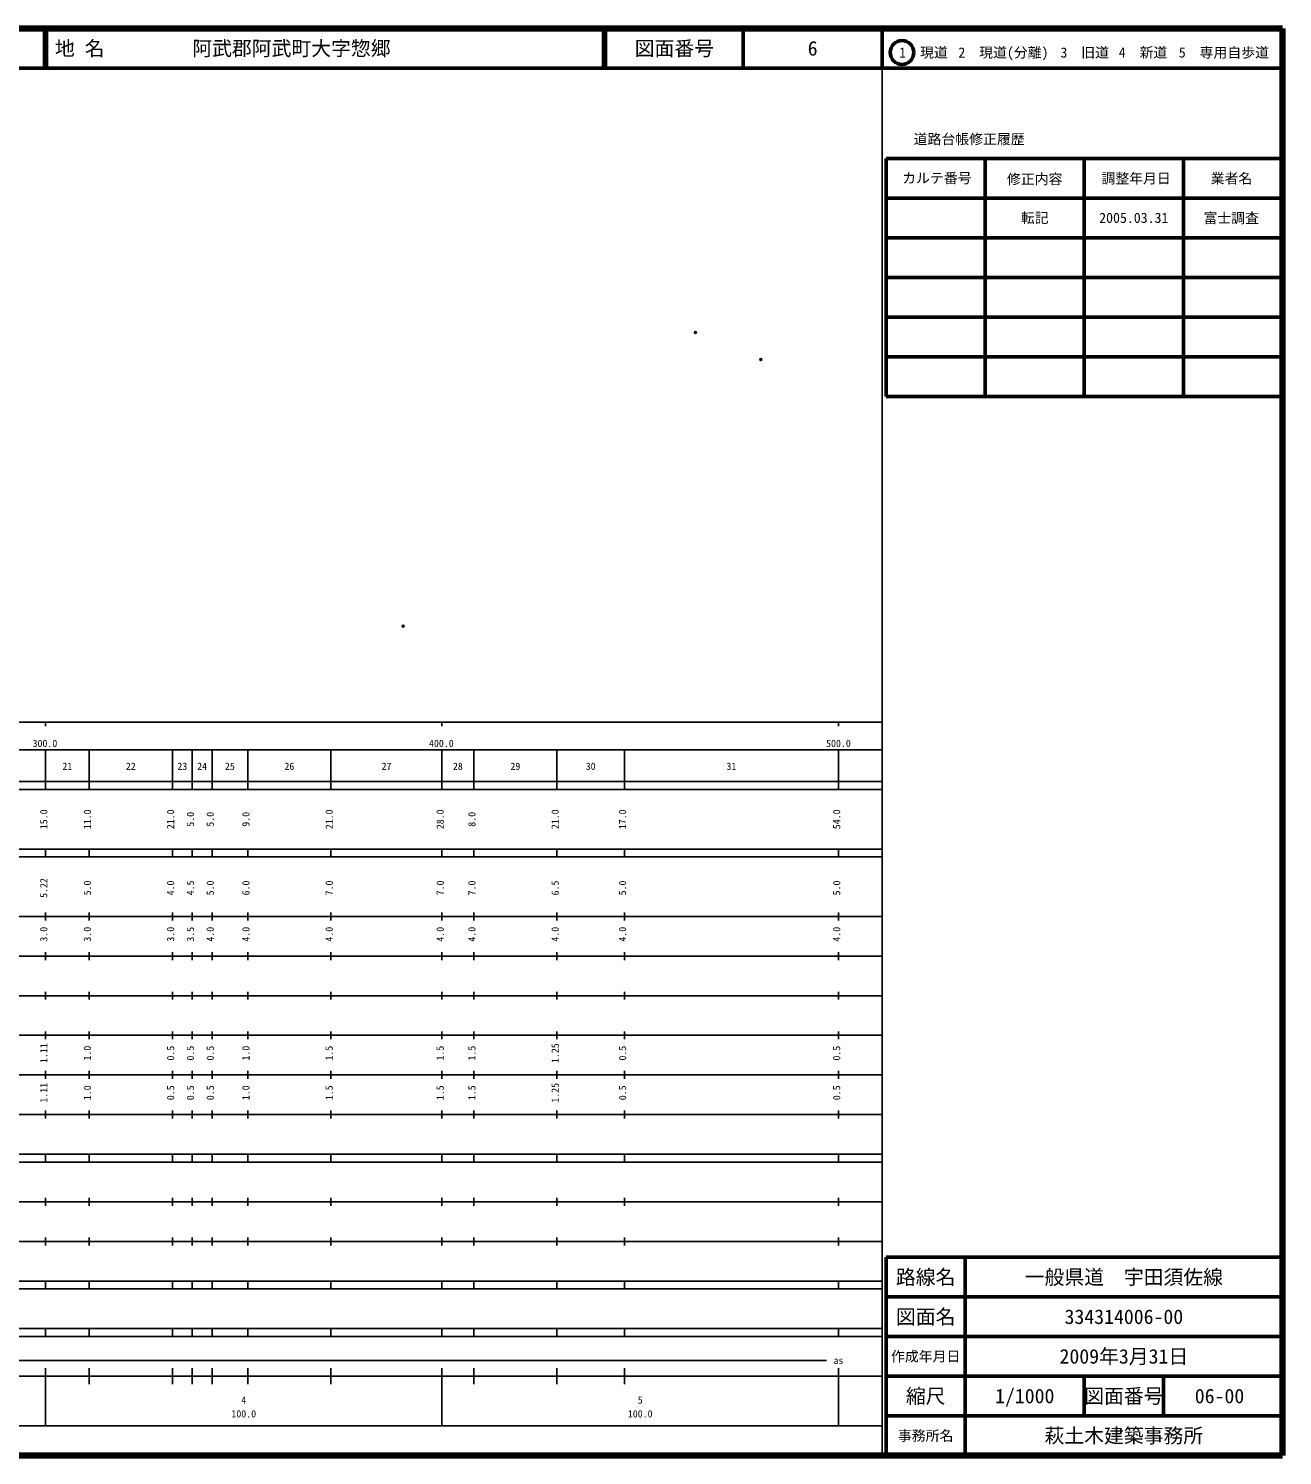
# Model space of a CAD drawing. Units: millimetres on the paper. Extents: x 40 to 680, y 20 to 380.
# Drawn here: x 363.7 to 680, y 20 to 380 of the extents above; entities that cross this region are included whole.
import ezdxf
from ezdxf.enums import TextEntityAlignment as Align

# ---------------------------------------------------------------- set-up
doc = ezdxf.new("R2010")
doc.units = ezdxf.units.MM
doc.header["$PDMODE"] = 32
doc.header["$PDSIZE"] = 0.5
doc.layers.add('M-OTRS', color=6, linetype='Continuous')
doc.layers.add('M-TTL-TXT', color=7, linetype='Continuous')
for name, color, linetype, lineweight in [('M-TTL', 2, 'Continuous', 140), ('M-TTL-BAND', 7, 'Continuous', 25), ('M-TTL-FRAM', 2, 'Continuous', 50), ('M-TTL-LINE', 7, 'Continuous', 50)]:
    doc.layers.add(name, color=color, linetype=linetype, lineweight=lineweight)
doc.styles.add('ＭＳ ゴシック', font='')
doc.styles.get('ＭＳ ゴシック').set_extended_font_data('MS Gothic')

msp = doc.modelspace()

# ---------------------------------------------------------------- linework, layer by layer
at = {"layer": 'M-OTRS'}
for p in [(531.907, 303.332), (548.417, 296.498), (458.23, 229.208)]:
    msp.add_point(p, dxfattribs=at)
at = {"layer": 'M-TTL'}
for p, q in [((680, 380), (40, 380)), ((680, 20), (680, 380)), ((40, 20), (680, 20))]:
    msp.add_line(p, q, dxfattribs=at)
at = {"layer": 'M-TTL-BAND'}
for p, q in [((579, 20), (579, 370)), ((40, 205), (579, 205)), ((368, 205), (368, 204)), ((468, 205), (468, 204)), ((568, 205), (568, 204)), ((68, 198), (579, 198)), ((368, 188), (368, 198)), ((379, 188), (379, 198)), ((400, 188), (400, 198)), ((405, 188), (405, 198)), ((410, 188), (410, 198)), ((419, 188), (419, 198)), ((440, 188), (440, 198)), ((468, 188), (468, 198)), ((476, 188), (476, 198)), ((497, 188), (497, 198)), ((514, 188), (514, 198)), ((568, 188), (568, 198)), ((40, 190), (579, 190)), ((40, 188), (579, 188)), ((40, 173), (579, 173)), ((368, 171), (368, 173)), ((379, 171), (379, 173)), ((400, 171), (400, 173)), ((405, 171), (405, 173)), ((410, 171), (410, 173)), ((419, 171), (419, 173)), ((440, 171), (440, 173)), ((468, 171), (468, 173)), ((476, 171), (476, 173)), ((497, 171), (497, 173)), ((514, 171), (514, 173)), ((568, 171), (568, 173)), ((40, 171), (579, 171)), ((40, 156), (579, 156)), ((368, 155), (368, 157)), ((379, 155), (379, 157)), ((400, 155), (400, 157)), ((405, 155), (405, 157)), ((410, 155), (410, 157)), ((419, 155), (419, 157)), ((440, 155), (440, 157)), ((468, 155), (468, 157)), ((476, 155), (476, 157)), ((497, 155), (497, 157)), ((514, 155), (514, 157)), ((568, 155), (568, 157)), ((46, 146), (579, 146)), ((368, 145), (368, 147)), ((379, 145), (379, 147)), ((400, 145), (400, 147)), ((405, 145), (405, 147)), ((410, 145), (410, 147)), ((419, 145), (419, 147)), ((440, 145), (440, 147)), ((468, 145), (468, 147)), ((476, 145), (476, 147)), ((497, 145), (497, 147)), ((514, 145), (514, 147)), ((568, 145), (568, 147)), ((368, 135), (368, 137)), ((379, 135), (379, 137)), ((400, 135), (400, 137)), ((405, 135), (405, 137)), ((410, 135), (410, 137)), ((419, 135), (419, 137)), ((440, 135), (440, 137)), ((468, 135), (468, 137)), ((476, 135), (476, 137)), ((497, 135), (497, 137)), ((514, 135), (514, 137)), ((568, 135), (568, 137)), ((52, 136), (579, 136)), ((46, 126), (579, 126)), ((368, 125), (368, 127)), ((379, 125), (379, 127)), ((400, 125), (400, 127)), ((405, 125), (405, 127)), ((410, 125), (410, 127)), ((419, 125), (419, 127)), ((440, 125), (440, 127)), ((468, 125), (468, 127)), ((476, 125), (476, 127)), ((497, 125), (497, 127)), ((514, 125), (514, 127)), ((568, 125), (568, 127)), ((52, 116), (579, 116)), ((368, 115), (368, 117)), ((379, 115), (379, 117)), ((400, 115), (400, 117)), ((405, 115), (405, 117)), ((410, 115), (410, 117)), ((419, 115), (419, 117)), ((440, 115), (440, 117)), ((468, 115), (468, 117)), ((476, 115), (476, 117)), ((497, 115), (497, 117)), ((514, 115), (514, 117)), ((568, 115), (568, 117)), ((46, 106), (579, 106)), ((368, 105), (368, 107)), ((379, 105), (379, 107)), ((400, 105), (400, 107)), ((405, 105), (405, 107)), ((410, 105), (410, 107)), ((419, 105), (419, 107)), ((440, 105), (440, 107)), ((468, 105), (468, 107)), ((476, 105), (476, 107)), ((497, 105), (497, 107)), ((514, 105), (514, 107)), ((568, 105), (568, 107)), ((40, 96), (579, 96)), ((40, 94), (579, 94)), ((368, 94), (368, 96)), ((379, 94), (379, 96)), ((400, 94), (400, 96)), ((405, 94), (405, 96)), ((410, 94), (410, 96)), ((419, 94), (419, 96)), ((440, 94), (440, 96)), ((468, 94), (468, 96)), ((476, 94), (476, 96)), ((497, 94), (497, 96)), ((514, 94), (514, 96)), ((568, 94), (568, 96)), ((49, 84), (579, 84)), ((368, 83), (368, 85)), ((379, 83), (379, 85)), ((400, 83), (400, 85)), ((405, 83), (405, 85)), ((410, 83), (410, 85)), ((419, 83), (419, 85)), ((440, 83), (440, 85)), ((468, 83), (468, 85)), ((476, 83), (476, 85)), ((497, 83), (497, 85)), ((514, 83), (514, 85)), ((568, 83), (568, 85)), ((40, 74), (579, 74)), ((368, 73), (368, 75)), ((379, 73), (379, 75)), ((400, 73), (400, 75)), ((405, 73), (405, 75)), ((410, 73), (410, 75)), ((419, 73), (419, 75)), ((440, 73), (440, 75)), ((468, 73), (468, 75)), ((476, 73), (476, 75)), ((497, 73), (497, 75)), ((514, 73), (514, 75)), ((568, 73), (568, 75)), ((40, 64), (579, 64)), ((40, 62), (579, 62)), ((368, 62), (368, 64)), ((379, 62), (379, 64)), ((400, 62), (400, 64)), ((405, 62), (405, 64)), ((410, 62), (410, 64)), ((419, 62), (419, 64)), ((440, 62), (440, 64)), ((468, 62), (468, 64)), ((476, 62), (476, 64)), ((497, 62), (497, 64)), ((514, 62), (514, 64)), ((568, 62), (568, 64)), ((40, 52), (579, 52)), ((368, 50), (368, 52)), ((379, 50), (379, 52)), ((400, 50), (400, 52)), ((405, 50), (405, 52)), ((410, 50), (410, 52)), ((419, 50), (419, 52)), ((440, 50), (440, 52)), ((468, 50), (468, 52)), ((476, 50), (476, 52)), ((497, 50), (497, 52)), ((514, 50), (514, 52)), ((568, 50), (568, 52)), ((40, 50), (579, 50)), ((71, 44), (565, 44)), ((40, 40), (579, 40)), ((368, 27.5), (368, 42)), ((379, 38), (379, 42)), ((400, 38), (400, 42)), ((405, 38), (405, 42)), ((410, 38), (410, 42)), ((419, 38), (419, 42)), ((440, 38), (440, 42)), ((468, 27.5), (468, 42)), ((476, 38), (476, 42)), ((497, 38), (497, 42)), ((514, 38), (514, 42)), ((568, 27.5), (568, 42)), ((68, 27.5), (579, 27.5))]:
    msp.add_line(p, q, dxfattribs=at)
at = {"layer": 'M-TTL-FRAM'}
for p, q in [((580, 347.197), (580, 287.197)), ((580, 347.197), (680, 347.197)), ((580, 287.197), (680, 287.197)), ((680, 70), (580, 70)), ((580, 70), (580, 20))]:
    msp.add_line(p, q, dxfattribs=at)
at = {"layer": 'M-TTL-LINE'}
for p, q in [((367.75, 380), (367.75, 370)), ((368.25, 380), (368.25, 370)), ((508.747, 380), (508.747, 370)), ((509.247, 380), (509.247, 370)), ((543.997, 380), (543.997, 370)), ((579, 380), (579, 370)), ((40, 370), (680, 370)), ((605, 347.197), (605, 287.197)), ((630, 347.197), (630, 287.197)), ((655, 347.197), (655, 287.197)), ((580, 337.197), (680, 337.197)), ((580, 327.197), (680, 327.197)), ((580, 317.197), (680, 317.197)), ((580, 307.197), (680, 307.197)), ((580, 297.197), (680, 297.197)), ((600, 70), (600, 20)), ((680, 60), (580, 60)), ((680, 50), (580, 50)), ((680, 40), (580, 40)), ((630, 40), (630, 30)), ((650, 40), (650, 30)), ((680, 30), (580, 30))]:
    msp.add_line(p, q, dxfattribs=at)
msp.add_circle((584.031, 373.958), 3, dxfattribs=at)

# ---------------------------------------------------------------- texts
at = {"layer": 'M-TTL-BAND', "style": 'ＭＳ ゴシック'}
for s, p in [('300.0', (367.844, 198.195)), ('400.0', (467.844, 198.195)), ('500.0', (568, 198.195)), ('21', (373.5, 192.405)), ('22', (389.5, 192.405)), ('23', (402.5, 192.405)), ('24', (407.5, 192.405)), ('25', (414.5, 192.405)), ('26', (429.5, 192.405)), ('27', (454, 192.405)), ('28', (472, 192.405)), ('29', (486.5, 192.405)), ('30', (505.5, 192.405)), ('31', (541, 192.405)), ('as', (568, 42.5)), ('4', (418, 32.523)), ('5', (518, 32.523)), ('100.0', (418, 29.033)), ('100.0', (518, 29.033))]:
    msp.add_text(s, height=1.833, dxfattribs=at).set_placement(p, align=Align.BOTTOM_CENTER)
for s, p in [('15.0', (369, 180.5)), ('11.0', (380, 180.5)), ('21.0', (401, 180.5)), ('5.0', (406, 180.5)), ('5.0', (411, 180.5)), ('9.0', (420, 180.5)), ('21.0', (441, 180.5)), ('28.0', (469, 180.5)), ('8.0', (477, 180.5)), ('21.0', (498, 180.5)), ('17.0', (515, 180.5)), ('54.0', (569, 180.5)), ('5.22', (369, 163.174)), ('5.0', (380, 163.174)), ('4.0', (401, 163.174)), ('4.5', (406, 163.174)), ('5.0', (411, 163.174)), ('6.0', (420, 163.174)), ('7.0', (441, 163.174)), ('7.0', (469, 163.174)), ('7.0', (477, 163.174)), ('6.5', (498, 163.174)), ('5.0', (515, 163.174)), ('5.0', (569, 163.174)), ('3.0', (369, 151.5)), ('3.0', (380, 151.5)), ('3.0', (401, 151.5)), ('3.5', (406, 151.5)), ('4.0', (411, 151.5)), ('4.0', (420, 151.5)), ('4.0', (441, 151.5)), ('4.0', (469, 151.5)), ('4.0', (477, 151.5)), ('4.0', (498, 151.5)), ('4.0', (515, 151.5)), ('4.0', (569, 151.5)), ('1.11', (369, 121.5)), ('1.0', (380, 121.5)), ('0.5', (401, 121.5)), ('0.5', (406, 121.5)), ('0.5', (411, 121.5)), ('1.0', (420, 121.5)), ('1.5', (441, 121.5)), ('1.5', (469, 121.5)), ('1.5', (477, 121.5)), ('1.25', (498, 121.5)), ('0.5', (515, 121.5)), ('0.5', (569, 121.5)), ('1.11', (369, 111.5)), ('1.0', (380, 111.5)), ('0.5', (401, 111.5)), ('0.5', (406, 111.5)), ('0.5', (411, 111.5)), ('1.0', (420, 111.5)), ('1.5', (441, 111.5)), ('1.5', (469, 111.5)), ('1.5', (477, 111.5)), ('1.25', (498, 111.5)), ('0.5', (515, 111.5)), ('0.5', (569, 111.5))]:
    msp.add_text(s, height=1.833, rotation=90, dxfattribs=at).set_placement(p, align=Align.BOTTOM_CENTER)
at = {"layer": 'M-TTL-TXT', "style": 'ＭＳ ゴシック'}
for s, p in [('地 名', (370.38, 375)), ('阿武郡阿武町大字惣郷', (405.024, 375))]:
    msp.add_text(s, height=3.666, dxfattribs=at).set_placement(p, align=Align.MIDDLE_LEFT)
for s, height, p in [('図面番号', 3.666, (526.622, 375)), ('6', 3.666, (561.497, 375)), ('1\u3000現道', 2.566, (589.448, 373.958)), ('2\u3000現道(分離)', 2.566, (609.619, 373.958)), ('3\u3000旧道', 2.566, (630.121, 373.958)), ('4\u3000新道', 2.566, (644.824, 373.958)), ('5\u3000専用自歩道', 2.566, (665.228, 373.958)), ('道路台帳修正履歴', 2.566, (600.968, 352.113)), ('カルテ番号', 2.566, (592.839, 342.277)), ('修正内容', 2.566, (617.509, 342.023)), ('調整年月日', 2.566, (643.089, 342.197)), ('業者名', 2.566, (667.134, 342.197)), ('転記', 2.566, (617.5, 332.245)), ('2005.03.31', 2.566, (642.5, 332.245)), ('富士調査', 2.566, (667.077, 332.189)), ('路線名', 3.666, (590, 65)), ('路線名', 3.666, (590, 65)), ('一般県道\u3000宇田須佐線', 3.666, (640, 65)), ('図面名', 3.666, (590, 55)), ('図面名', 3.666, (590, 55)), ('334314006-00', 3.666, (640, 55)), ('2009年3月31日', 3.666, (640, 45)), ('作成年月日', 2.566, (590, 45)), ('作成年月日', 2.566, (590, 45)), ('縮尺', 3.666, (590, 35)), ('縮尺', 3.666, (590, 35)), ('1/1000', 3.666, (615, 35)), ('図面番号', 3.666, (640, 35)), ('図面番号', 3.666, (640, 35)), ('06-00', 3.666, (664.125, 35)), ('事務所名', 2.566, (590, 25)), ('事務所名', 2.566, (590, 25)), ('萩土木建築事務所', 3.666, (640, 25))]:
    msp.add_text(s, height=height, dxfattribs=at).set_placement(p, align=Align.MIDDLE_CENTER)

doc.saveas('drawing.dxf')
